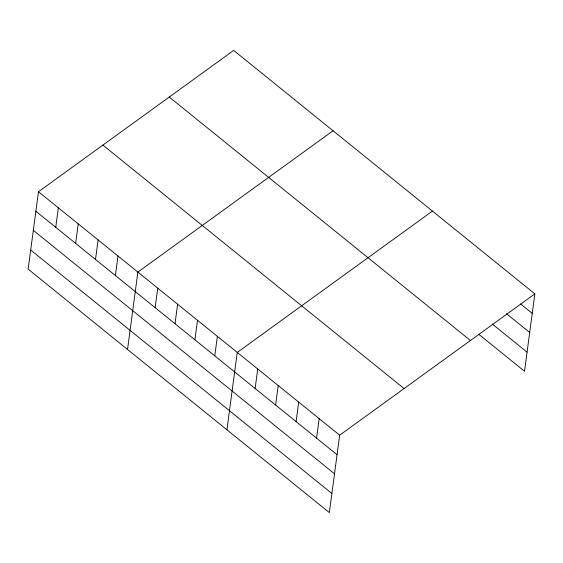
<?xml version="1.0" encoding="UTF-8"?>
<svg xmlns="http://www.w3.org/2000/svg" width="563" height="563" viewBox="0 0 563 563"><rect width="100%" height="100%" fill="white"/><g stroke="black" fill="none" stroke-linecap="round" stroke-linejoin="round"><path stroke-width="0.84" d="M38.474 191.744L28.15 269.128L329.334 512.583L339.658 435.199L534.85 293.872L233.666 50.417L38.474 191.744L339.658 435.199M55.751 227.318L58.355 207.81M75.625 243.385L78.229 223.877M95.506 259.452L98.11 239.951M115.387 275.525L117.984 256.017M127.541 349.468L137.865 272.084L333.057 130.757M155.142 307.658L157.746 288.15M175.016 323.725L177.619 304.217M194.897 339.792L197.5 320.291M214.77 355.858L217.374 336.357M226.931 429.808L237.255 352.424L432.447 211.097M255.13 388.484L257.734 368.976M275.61 405.036L278.213 385.535M296.096 421.596L298.693 402.088M316.575 438.148L319.179 418.647M534.85 293.872L524.526 371.256L478.782 334.281M520.641 303.999L532.246 313.38M506.489 313.718L529.699 332.48M492.259 324.014L527.074 352.156M169.252 97.054L470.436 340.509M102.888 145.106L404.072 388.561M35.87 211.252L337.054 454.707M33.323 230.351L334.506 473.807M30.698 250.028L331.881 493.484"/></g></svg>
